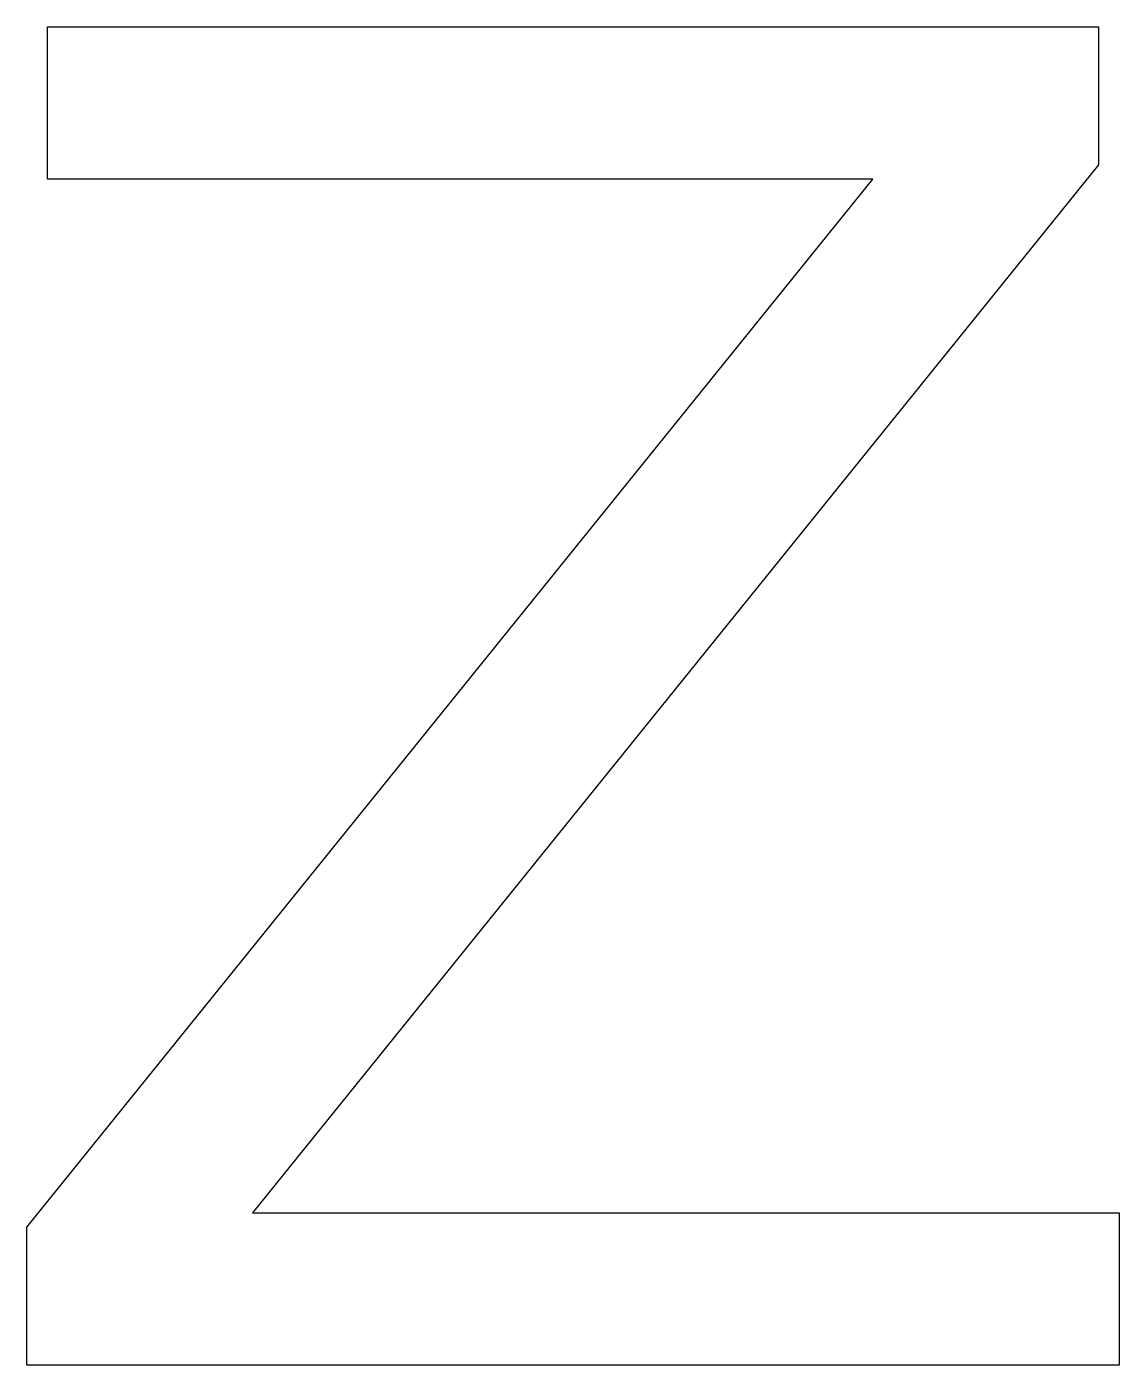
# Model space of a CAD drawing. Extents: x -3.2 to 3.52, y -3.67 to 4.56.
import ezdxf

# ---------------------------------------------------------------- set-up
doc = ezdxf.new("R2010")
doc.units = 0
doc.layers.get('0').update_dxf_attribs({"linetype": 'CONTINUOUS'})

msp = doc.modelspace()

# ---------------------------------------------------------------- linework, layer by layer
at = {"color": 7}
msp.add_lwpolyline([(-3.074678, 4.559351), (3.391075, 4.559351), (3.391075, 3.71048), (-1.812397, -2.733226), (3.517855, -2.733226), (3.517855, -3.670294), (-3.201458, -3.670294), (-3.201458, -2.821421), (2.002014, 3.622286), (-3.074678, 3.622286), (-3.074678, 4.559351)], dxfattribs=at)

doc.saveas('drawing.dxf')
